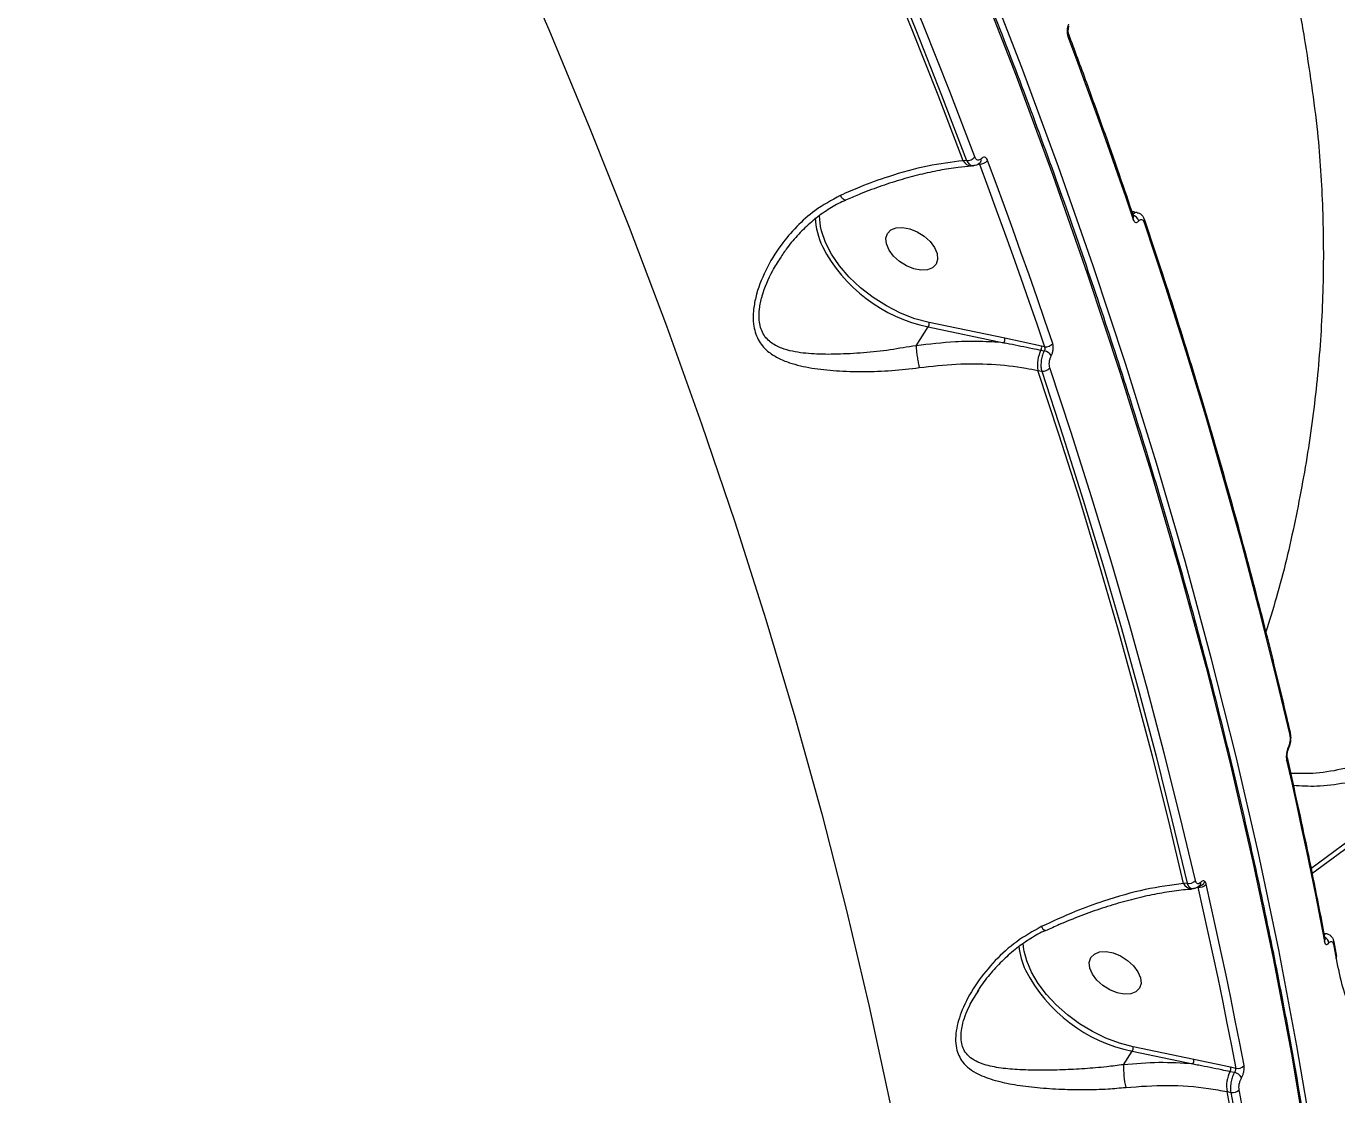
# Model space of a CAD drawing. Header units: millimetres. Extents: x -6028 to 5958, y -6064 to 4137.
# Drawn here: x 2154.4 to 2359.5, y -1278.5 to -1111.3 of the extents above; entities that cross this region are included whole.
import ezdxf

# ---------------------------------------------------------------- set-up
doc = ezdxf.new("R2010")
doc.units = ezdxf.units.MM
for name, color, linetype in [('DIKOM_ОБЪЕКТ', 7, 'Continuous'), ('DIKOM_РАЗМЕР_ЗОНА', 7, 'Continuous'), ('DIKOM_РАЗМЕР_ОБЪЕКТА', 7, 'Continuous')]:
    doc.layers.add(name, color=color, linetype=linetype)
doc.styles.add('style1', font='arial.ttf', dxfattribs={"width": 0.8})
doc.dimstyles.new('1-50', dxfattribs={"dimtxt": 300, "dimasz": 200, "dimexe": 100, "dimexo": 0, "dimgap": 100, "dimtad": 1, "dimtxsty": 'style1', "dimcen": 200, "dimclrd": 7, "dimclre": 7, "dimclrt": 7, "dimadec": 1, "dimazin": 2, "dimtfac": 1, "dimtmove": 0, "dimatfit": 2, "dimfxl": 0, "dimlwd": 25, "dimlwe": 18, "dimarcsym": 0})

# ---------------------------------------------------------------- blocks, each defined once
blk = doc.blocks.new('*D9')
at = {"layer": 'Defpoints', "color": 0, "transparency": 16777216}
for p in [(-6027.56, 1459.58), (4556.58, 1382.7), (4556.58, -5964.37)]:
    blk.add_point(p, dxfattribs=at)
at = {"layer": 'DIKOM_РАЗМЕР_ЗОНА', "color": 7, "lineweight": 18, "transparency": 16777216}
for p, q in [((-6027.56, 1459.58), (-6027.56, -6064.37)), ((4556.58, 1382.7), (4556.58, -6064.37))]:
    blk.add_line(p, q, dxfattribs=at)
at = {"layer": 'DIKOM_РАЗМЕР_ЗОНА', "color": 7, "lineweight": 25, "transparency": 16777216}
blk.add_line((-5827.56, -5964.37), (4356.58, -5964.37), dxfattribs=at)
at = {"layer": 'DIKOM_РАЗМЕР_ЗОНА', "color": 7, "transparency": 16777216}
for points in [[(-5827.56, -5931.03), (-5827.56, -5997.7), (-6027.56, -5964.37)], [(4356.58, -5931.03), (4356.58, -5997.7), (4556.58, -5964.37)]]:
    blk.add_solid(points, dxfattribs=at)
at = {"layer": 'DIKOM_РАЗМЕР_ЗОНА', "color": 7, "transparency": 16777216, "insert": (157.08, -5711.2), "char_height": 300, "attachment_point": 5, "style": 'style1'}
blk.add_mtext('10600', dxfattribs=at)
blk = doc.blocks.new('*D10')
at = {"layer": 'Defpoints', "color": 0, "transparency": 16777216}
for p in [(1555.59, 4137.49), (5858.35, 4137.49), (1555.59, -4898.38)]:
    blk.add_point(p, dxfattribs=at)
at = {"layer": 'DIKOM_РАЗМЕР_ЗОНА', "color": 7, "lineweight": 18, "transparency": 16777216}
for p, q in [((1555.59, 4137.49), (5958.35, 4137.49)), ((1555.59, -4898.38), (5958.35, -4898.38))]:
    blk.add_line(p, q, dxfattribs=at)
at = {"layer": 'DIKOM_РАЗМЕР_ЗОНА', "color": 7, "lineweight": 25, "transparency": 16777216}
blk.add_line((5858.35, -4698.38), (5858.35, 3937.49), dxfattribs=at)
at = {"layer": 'DIKOM_РАЗМЕР_ЗОНА', "color": 7, "transparency": 16777216}
for points in [[(5825.01, 3937.49), (5891.68, 3937.49), (5858.35, 4137.49)], [(5825.01, -4698.38), (5891.68, -4698.38), (5858.35, -4898.38)]]:
    blk.add_solid(points, dxfattribs=at)
at = {"layer": 'DIKOM_РАЗМЕР_ЗОНА', "color": 7, "transparency": 16777216, "insert": (5605.17, 52.12), "char_height": 300, "attachment_point": 5, "rotation": 90, "style": 'style1'}
blk.add_mtext('9050', dxfattribs=at)
blk = doc.blocks.new('*D11')
at = {"layer": 'Defpoints', "color": 0, "transparency": 16777216}
for p in [(259.43, 2965.58), (1920.55, -3002.33), (4022.59, -3002.33)]:
    blk.add_point(p, dxfattribs=at)
at = {"layer": 'DIKOM_РАЗМЕР_ОБЪЕКТА', "color": 7, "lineweight": 18, "transparency": 16777216}
for p, q in [((259.43, 2965.58), (4122.59, 2965.58)), ((1920.55, -3002.33), (4122.59, -3002.33))]:
    blk.add_line(p, q, dxfattribs=at)
at = {"layer": 'DIKOM_РАЗМЕР_ОБЪЕКТА', "color": 7, "lineweight": 25, "transparency": 16777216}
blk.add_line((4022.59, 2765.58), (4022.59, -2802.33), dxfattribs=at)
at = {"layer": 'DIKOM_РАЗМЕР_ОБЪЕКТА', "color": 7, "transparency": 16777216}
for points in [[(3989.25, 2765.58), (4055.92, 2765.58), (4022.59, 2965.58)], [(3989.25, -2802.33), (4055.92, -2802.33), (4022.59, -3002.33)]]:
    blk.add_solid(points, dxfattribs=at)
at = {"layer": 'DIKOM_РАЗМЕР_ОБЪЕКТА', "color": 7, "transparency": 16777216, "insert": (3769.41, -24.42), "char_height": 300, "attachment_point": 5, "rotation": 90, "style": 'style1'}
blk.add_mtext('6000', dxfattribs=at)
blk = doc.blocks.new('*D12')
at = {"layer": 'Defpoints', "color": 0, "transparency": 16777216}
for p in [(3056.58, 1987.9), (-4027.97, 676.5), (3056.58, -3714.77)]:
    blk.add_point(p, dxfattribs=at)
at = {"layer": 'DIKOM_РАЗМЕР_ОБЪЕКТА', "color": 7, "lineweight": 18, "transparency": 16777216}
for p, q in [((3056.58, 1987.9), (3056.58, -3814.77)), ((-4027.97, 676.5), (-4027.97, -3814.77))]:
    blk.add_line(p, q, dxfattribs=at)
at = {"layer": 'DIKOM_РАЗМЕР_ОБЪЕКТА', "color": 7, "lineweight": 25, "transparency": 16777216}
blk.add_line((-3827.97, -3714.77), (2856.58, -3714.77), dxfattribs=at)
at = {"layer": 'DIKOM_РАЗМЕР_ОБЪЕКТА', "color": 7, "transparency": 16777216}
for points in [[(-3827.97, -3681.44), (-3827.97, -3748.11), (-4027.97, -3714.77)], [(2856.58, -3681.44), (2856.58, -3748.11), (3056.58, -3714.77)]]:
    blk.add_solid(points, dxfattribs=at)
at = {"layer": 'DIKOM_РАЗМЕР_ОБЪЕКТА', "color": 7, "transparency": 16777216, "insert": (20, -3461.6), "char_height": 300, "attachment_point": 5, "style": 'style1'}
blk.add_mtext('7100', dxfattribs=at)

msp = doc.modelspace()

# ---------------------------------------------------------------- linework, layer by layer
at = {"layer": 'DIKOM_ОБЪЕКТ', "color": 7, "linetype": 'Continuous', "lineweight": 15}
for p, q in [((2301.563, -1132.324), (2301.036, -1132.364)), ((2302.661, -1133.163), (2302.307, -1133.189)), ((2303.452, -1132.893), (2303.559, -1132.885)), ((2327.371, -1140.256), (2327.759, -1140.33)), ((2327.729, -1140.375), (2328.255, -1140.485)), ((2327.729, -1140.375), (2327.752, -1140.381)), ((2293.655, -1161.316), (2295.561, -1158.377)), ((2295.561, -1158.377), (2307.382, -1160.834)), ((2307.511, -1160.139), (2295.69, -1157.683)), ((2313.286, -1161.368), (2307.511, -1160.139)), ((2313.191, -1162.002), (2313.713, -1162.11)), ((2313.737, -1161.462), (2313.286, -1161.368)), ((2312.721, -1165.171), (2313.306, -1165.293)), ((2391.502, -1216.428), (2355.42, -1243.131)), ((2355.577, -1243.887), (2391.886, -1217.016)), ((2336.044, -1245.395), (2335.498, -1245.436)), ((2337.019, -1246.242), (2336.77, -1246.261)), ((2357.306, -1253.183), (2357.945, -1253.316)), ((2359.013, -1254.568), (2359.435, -1256.849)), ((2303.285, -1262.426), (2303.525, -1262.025)), ((2337.1, -1272.95), (2327.594, -1270.974)), ((2326.1, -1273.772), (2327.465, -1271.669)), ((2327.465, -1271.669), (2336.971, -1273.644)), ((2342.862, -1274.176), (2337.1, -1272.95)), ((2342.768, -1274.81), (2343.456, -1274.953)), ((2343.65, -1274.339), (2342.862, -1274.176)), ((2342.297, -1277.979), (2342.881, -1278.1))]:
    msp.add_line(p, q, dxfattribs=at)
at = {"layer": 'DIKOM_ОБЪЕКТ', "color": 7, "linetype": 'Continuous', "lineweight": 15, "flags": 128}
for points in [[(2302.835, -1131.781), (2298.917, -1121.557), (2294.864, -1111.32), (2290.677, -1101.069), (2286.356, -1090.807), (2281.901, -1080.535), (2277.314, -1070.255), (2272.594, -1059.967), (2267.742, -1049.673)], [(2301.036, -1132.364), (2297.115, -1122.129), (2293.059, -1111.879), (2288.867, -1101.616), (2284.541, -1091.343), (2280.081, -1081.059), (2275.487, -1070.766), (2270.761, -1060.466), (2265.902, -1050.16)], [(2266.499, -1050.285), (2271.347, -1060.57), (2276.063, -1070.849), (2280.646, -1081.121), (2285.097, -1091.384), (2289.415, -1101.637), (2293.599, -1111.88), (2297.648, -1122.109), (2301.563, -1132.324)], [(2229.402, -1096.367), (2236.175, -1111.859), (2242.634, -1127.327), (2248.777, -1142.767), (2254.602, -1158.174), (2260.107, -1173.543), (2265.29, -1188.868), (2270.149, -1204.145), (2274.684, -1219.37), (2278.892, -1234.536), (2282.773, -1249.64), (2286.324, -1264.677), (2289.546, -1279.641), (2292.436, -1294.529)], [(2359.827, -1315.34), (2357.958, -1300.584), (2355.761, -1285.738), (2353.236, -1270.807), (2350.385, -1255.794), (2347.207, -1240.704), (2343.704, -1225.542), (2339.877, -1210.313), (2335.728, -1195.021), (2331.256, -1179.67), (2326.465, -1164.266), (2321.354, -1148.813), (2315.927, -1133.315), (2310.183, -1117.778), (2304.126, -1102.206)], [(2303.259, -1103.543), (2309.316, -1119.115), (2315.059, -1134.652), (2320.487, -1150.15), (2325.597, -1165.603), (2330.389, -1181.007), (2334.86, -1196.358), (2339.009, -1211.65), (2342.836, -1226.88), (2346.339, -1242.041), (2349.517, -1257.131), (2352.369, -1272.144), (2354.893, -1287.076), (2357.091, -1301.922), (2358.959, -1316.677)], [(2317.416, -1112.948), (2318.748, -1116.53), (2320.063, -1120.11), (2321.362, -1123.689), (2322.644, -1127.265), (2323.909, -1130.839), (2325.157, -1134.411), (2326.389, -1137.981), (2327.603, -1141.548)], [(2303.559, -1132.885), (2304.89, -1136.464), (2306.204, -1140.042), (2307.501, -1143.617), (2308.782, -1147.191), (2310.046, -1150.762), (2311.293, -1154.331), (2312.524, -1157.897), (2313.737, -1161.462)], [(2315.021, -1160.94), (2313.807, -1157.373), (2312.575, -1153.803), (2311.327, -1150.231), (2310.062, -1146.657), (2308.78, -1143.081), (2307.481, -1139.503), (2306.166, -1135.922), (2304.834, -1132.34)], [(2278.711, -1142.652), (2278.573, -1141.553), (2278.557, -1140.96)], [(2327.424, -1140.408), (2327.576, -1140.369), (2327.729, -1140.375)], [(2295.69, -1157.683), (2293.462, -1157.077), (2291.223, -1156.207), (2289.026, -1155.094), (2286.924, -1153.766), (2284.969, -1152.253), (2283.207, -1150.593), (2281.681, -1148.825), (2280.428, -1146.993), (2279.479, -1145.14), (2278.855, -1143.312), (2278.711, -1142.652)], [(2291.552, -1142.81), (2292.68, -1143.025), (2293.832, -1143.494), (2294.915, -1144.177), (2295.841, -1145.021), (2296.535, -1145.956), (2296.941, -1146.907), (2297.027, -1147.796), (2296.784, -1148.552), (2296.234, -1149.114), (2295.419, -1149.435), (2294.407, -1149.49), (2293.28, -1149.275), (2292.128, -1148.807), (2291.045, -1148.123), (2290.119, -1147.279), (2289.425, -1146.344), (2289.018, -1145.394), (2288.933, -1144.504), (2289.175, -1143.748), (2289.726, -1143.187), (2290.54, -1142.865), (2291.552, -1142.81)], [(2329.339, -1142.041), (2332.664, -1152.144), (2335.852, -1162.226), (2338.903, -1172.286), (2341.817, -1182.323), (2344.594, -1192.335), (2347.233, -1202.321), (2349.734, -1212.279), (2352.096, -1222.21)], [(2335.498, -1245.436), (2333.136, -1235.494), (2330.633, -1225.524), (2327.993, -1215.526), (2325.214, -1205.502), (2322.296, -1195.453), (2319.242, -1185.381), (2316.05, -1175.286), (2312.721, -1165.171)], [(2313.306, -1165.293), (2316.628, -1175.387), (2319.813, -1185.461), (2322.862, -1195.513), (2325.774, -1205.541), (2328.549, -1215.545), (2331.185, -1225.522), (2333.684, -1235.473), (2336.044, -1245.395)], [(2337.345, -1244.945), (2334.983, -1235.015), (2332.482, -1225.056), (2329.843, -1215.071), (2327.066, -1205.059), (2324.152, -1195.022), (2321.101, -1184.962), (2317.912, -1174.88), (2314.588, -1164.777)], [(2351.609, -1226.136), (2352.413, -1229.698), (2353.2, -1233.256), (2353.968, -1236.81), (2354.719, -1240.36), (2355.451, -1243.906), (2356.166, -1247.448), (2356.862, -1250.985), (2357.54, -1254.519)], [(2336.77, -1246.261), (2336.756, -1246.262), (2336.721, -1246.264)], [(2337.723, -1245.98), (2338.527, -1249.539), (2339.313, -1253.094), (2340.081, -1256.645), (2340.83, -1260.193), (2341.562, -1263.736), (2342.276, -1267.274), (2342.972, -1270.809), (2343.65, -1274.339)], [(2344.958, -1273.911), (2344.28, -1270.378), (2343.584, -1266.84), (2342.869, -1263.299), (2342.137, -1259.753), (2341.386, -1256.203), (2340.618, -1252.648), (2339.831, -1249.09), (2339.027, -1245.528)], [(2310.542, -1256.002), (2310.509, -1255.823), (2310.386, -1254.778)], [(2327.594, -1270.974), (2325.476, -1270.414), (2323.343, -1269.614), (2321.243, -1268.59), (2319.22, -1267.366), (2317.319, -1265.969), (2315.581, -1264.428), (2314.045, -1262.778), (2312.744, -1261.054), (2311.707, -1259.294), (2310.957, -1257.538), (2310.542, -1256.002)], [(2323.368, -1256.083), (2324.496, -1256.298), (2325.648, -1256.767), (2326.731, -1257.45), (2327.657, -1258.294), (2328.351, -1259.229), (2328.758, -1260.18), (2328.843, -1261.069), (2328.601, -1261.825), (2328.05, -1262.387), (2327.236, -1262.708), (2326.224, -1262.763), (2325.096, -1262.548), (2323.944, -1262.08), (2322.861, -1261.396), (2321.935, -1260.552), (2321.241, -1259.617), (2320.834, -1258.667), (2320.749, -1257.777), (2320.991, -1257.021), (2321.542, -1256.46), (2322.356, -1256.138), (2323.368, -1256.083)], [(2358.939, -1254.942), (2358.992, -1255.227), (2359.045, -1255.512), (2359.098, -1255.797), (2359.151, -1256.082), (2359.203, -1256.367), (2359.256, -1256.652), (2359.308, -1256.937), (2359.361, -1257.222)], [(2342.71, -1280.207), (2342.658, -1279.929), (2342.607, -1279.65), (2342.556, -1279.372), (2342.504, -1279.093), (2342.453, -1278.815), (2342.401, -1278.536), (2342.349, -1278.258), (2342.297, -1277.979)], [(2342.881, -1278.1), (2342.935, -1278.385), (2342.988, -1278.67), (2343.04, -1278.955), (2343.093, -1279.24), (2343.146, -1279.524), (2343.198, -1279.809), (2343.251, -1280.094), (2343.303, -1280.378)], [(2344.609, -1279.958), (2344.557, -1279.673), (2344.505, -1279.388), (2344.452, -1279.103), (2344.399, -1278.818), (2344.347, -1278.533), (2344.294, -1278.248), (2344.241, -1277.963), (2344.188, -1277.678)]]:
    msp.add_lwpolyline(points, dxfattribs=at)
at = {"layer": 'DIKOM_ОБЪЕКТ', "color": 7, "linetype": 'Continuous', "lineweight": 15}
for centre, radius, start, end in [((2317.02, -1112.67), 0.483, 324.98702, 18.10221), ((2302.37, -1131.707), 1.487, 206.22902, 266.44359), ((2301.694, -1130.871), 1.459, 264.82233, 321.41621), ((2303.694, -1131.437), 1.455, 264.66657, 321.62043), ((2303.259, -1132.237), 0.604, 320.42104, 17.01696), ((2289.176, -1140.902), 11.294, 182.13937, 205.55612), ((2327.238, -1142.128), 1.28, 15.0968, 78.60529), ((2327.198, -1141.269), 0.492, 325.46263, 16.66296), ((2328.931, -1141.766), 0.492, 325.96283, 16.17603), ((2300.584, -1134.573), 24.329, 207.41253, 258.08539), ((2294.706, -1157.859), 1, 328.79903, 10.15004), ((2306.526, -1160.315), 1, 328.79903, 10.15004), ((2317.705, -1164.292), 5.062, 153.1002, 190.00522), ((2312.289, -1161.544), 1.012, 333.07747, 10.00086), ((2313.343, -1163.824), 1.754, 33.39731, 77.83314), ((2313.913, -1160.054), 1.419, 262.88238, 321.33508), ((2313.484, -1163.885), 1.419, 262.77966, 321.05667), ((2351.649, -1221.926), 0.529, 327.64911, 11.51634), ((2351.49, -1225.319), 0.167, 293.85453, 352.80328), ((2351.18, -1225.852), 0.514, 326.47161, 12.67692), ((2351.562, -1224.306), 0.322, 337.96038, 24.48546), ((2336.838, -1244.774), 1.494, 206.30087, 265.49221), ((2336.323, -1244.094), 1.33, 257.9146, 320.22222), ((2338.004, -1244.684), 1.326, 257.75598, 320.46326), ((2337.789, -1244.734), 1.095, 269.62733, 340.23179), ((2337.62, -1245.322), 0.574, 319.74442, 8.56393), ((2314.328, -1251.687), 1.194, 204.12925, 248.51837), ((2357.086, -1254.229), 0.539, 327.50865, 9.57993), ((2357.069, -1254.905), 1.186, 8.45128, 65.64422), ((2358.482, -1254.656), 0.538, 327.96056, 8.79939), ((2321.279, -1254.067), 11.598, 185.71806, 205.19549), ((2358.905, -1256.937), 0.538, 327.96174, 9.37106), ((2332.392, -1247.862), 24.312, 207.27976, 258.30698), ((2326.609, -1271.15), 1, 328.7999, 10.14916), ((2336.114, -1273.126), 1.001, 328.83475, 10.1462), ((2340.191, -1274.167), 14.096, 178.39397, 192.93468), ((2347.279, -1277.099), 5.058, 153.08789, 190.01752), ((2341.865, -1274.352), 1.012, 333.10579, 10.00838), ((2343.089, -1276.605), 1.692, 28.58097, 77.48099), ((2343.962, -1273.081), 1.296, 256.04557, 320.19764), ((2343.196, -1276.843), 1.296, 255.96139, 319.90498)]:
    msp.add_arc(centre, radius, start, end, dxfattribs=at)
for points, knots in [([(2209.532, -747.3), (2212.69, -752.429), (2219.069, -762.788), (2228.334, -778.492), (2237.41, -794.379), (2246.207, -810.352), (2254.725, -826.401), (2262.96, -842.523), (2270.906, -858.711), (2278.56, -874.959), (2285.916, -891.262), (2292.971, -907.613), (2299.721, -924.005), (2306.163, -940.432), (2312.292, -956.887), (2318.106, -973.362), (2323.601, -989.852), (2328.777, -1006.349), (2333.629, -1022.847), (2338.157, -1039.337), (2342.358, -1055.815), (2346.235, -1072.273), (2349.772, -1088.705), (2352.475, -1102.323), (2353.908, -1110.471), (2354.377, -1113.14)], [0, 0, 0, 0, 0.0442521, 0.0893826, 0.1345111, 0.1796296, 0.2247296, 0.2698031, 0.31484, 0.3598303, 0.4047643, 0.4496311, 0.4944196, 0.5391195, 0.5837188, 0.6282073, 0.6725737, 0.7168083, 0.7609005, 0.8048407, 0.8486207, 0.8922319, 0.9356674, 0.9789204, 1, 1, 1, 1]), ([(2154.483, -837.61), (2156.297, -840.123), (2161.557, -847.412), (2170.087, -859.508), (2179.993, -873.907), (2189.659, -888.34), (2199.087, -902.804), (2208.272, -917.294), (2217.214, -931.807), (2225.909, -946.338), (2234.354, -960.885), (2242.549, -975.443), (2250.491, -990.009), (2258.177, -1004.578), (2265.606, -1019.147), (2272.776, -1033.712), (2279.684, -1048.27), (2286.33, -1062.816), (2292.711, -1077.346), (2298.825, -1091.858), (2304.672, -1106.347), (2310.249, -1120.809), (2315.555, -1135.24), (2320.589, -1149.638), (2325.349, -1163.997), (2329.834, -1178.315), (2334.043, -1192.587), (2337.974, -1206.81), (2341.628, -1220.98), (2345.002, -1235.094), (2348.096, -1249.147), (2350.909, -1263.136), (2353.442, -1277.058), (2355.687, -1290.907), (2357.568, -1303.993), (2358.588, -1312.429), (2359.056, -1316.302)], [0, 0, 0, 0, 0.0157704, 0.0457322, 0.0756945, 0.1056571, 0.1356196, 0.1655822, 0.1955448, 0.2255074, 0.2554701, 0.2854329, 0.3153958, 0.3453588, 0.3753219, 0.4052849, 0.4352478, 0.4652109, 0.4951742, 0.5251371, 0.5551001, 0.5850632, 0.6150262, 0.6449891, 0.6749519, 0.7049144, 0.734877, 0.7648392, 0.7948013, 0.8247633, 0.8547248, 0.8846861, 0.9146471, 0.9446077, 0.9745678, 1, 1, 1, 1]), ([(2317.503, -1110.996), (2317.496, -1111.012), (2317.432, -1111.16), (2317.332, -1111.489), (2317.271, -1112.005), (2317.292, -1112.526), (2317.375, -1112.807), (2317.416, -1112.948)], [0, 0, 0, 0, 0.0278622, 0.2650137, 0.5076902, 0.7539792, 1, 1, 1, 1]), ([(2317.542, -1111.332), (2317.524, -1111.379), (2317.486, -1111.472), (2317.436, -1111.684), (2317.407, -1111.935), (2317.411, -1112.196), (2317.44, -1112.394), (2317.471, -1112.501), (2317.48, -1112.521), (2317.48, -1112.521)], [0, 0, 0, 0, 0.1480018, 0.297712, 0.4788275, 0.6718878, 0.8453898, 0.9945052, 1, 1, 1, 1]), ([(2317.48, -1112.522), (2318.42, -1115.054), (2321.146, -1122.399), (2324.536, -1131.935), (2326.919, -1138.928), (2327.669, -1141.128)], [0, 0, 0, 0, 0.2651049, 0.7687465, 1, 1, 1, 1]), ([(2354.377, -1113.141), (2355.147, -1118.059), (2356.54, -1126.953), (2357.353, -1139.958), (2357.427, -1152.087), (2356.722, -1164.281), (2355.276, -1176.496), (2353.033, -1188.669), (2350.738, -1198.536), (2348.918, -1204.315), (2348.362, -1206.083)], [0, 0, 0, 0, 0.1606257, 0.2904692, 0.4203121, 0.551191, 0.682071, 0.8123397, 0.942609, 1, 1, 1, 1]), ([(2301.036, -1132.364), (2299.195, -1132.597), (2295.461, -1133.068), (2289.944, -1134.601), (2285.342, -1136.254), (2282.826, -1137.358), (2281.8, -1137.808)], [0, 0, 0, 0, 0.3072579, 0.6233172, 0.8463531, 1, 1, 1, 1]), ([(2302.279, -1133.236), (2301.607, -1133.291), (2300.009, -1133.421), (2297.319, -1133.859), (2294.262, -1134.514), (2291.106, -1135.372), (2287.891, -1136.427), (2285.049, -1137.488), (2283.289, -1138.267), (2282.612, -1138.567)], [0, 0, 0, 0, 0.1136134, 0.2702675, 0.4278843, 0.5860102, 0.7440832, 0.9016479, 1, 1, 1, 1]), ([(2301.563, -1132.324), (2301.586, -1132.371), (2301.709, -1132.622), (2301.994, -1132.965), (2302.365, -1133.186), (2302.594, -1133.142), (2302.665, -1133.128)], [0, 0, 0, 0, 0.0860891, 0.4627306, 0.8332441, 1, 1, 1, 1]), ([(2303.717, -1132.615), (2303.691, -1132.647), (2303.525, -1132.849), (2303.173, -1133.079), (2302.81, -1133.122), (2302.667, -1133.139)], [0, 0, 0, 0, 0.1000506, 0.6450066, 1, 1, 1, 1]), ([(2303.837, -1132.06), (2303.75, -1132.135), (2303.576, -1132.285), (2303.301, -1132.309), (2303.054, -1132.175), (2302.906, -1131.961), (2302.846, -1131.809), (2302.835, -1131.781)], [0, 0, 0, 0, 0.2340762, 0.4679509, 0.7039622, 0.9448465, 1, 1, 1, 1]), ([(2303.549, -1132.766), (2303.555, -1132.793), (2303.562, -1132.827), (2303.559, -1132.875), (2303.559, -1132.885)], [0, 0, 0, 0, 0.79414, 1, 1, 1, 1]), ([(2303.721, -1132.625), (2303.723, -1132.623), (2303.725, -1132.621), (2303.723, -1132.624), (2303.722, -1132.625)], [0, 0, 0, 0, 0.67014, 1, 1, 1, 1]), ([(2304.834, -1132.34), (2304.823, -1132.311), (2304.763, -1132.16), (2304.616, -1131.946), (2304.37, -1131.812), (2304.097, -1131.835), (2303.923, -1131.985), (2303.837, -1132.06)], [0, 0, 0, 0, 0.055766, 0.2968121, 0.5326346, 0.766263, 1, 1, 1, 1]), ([(2281.8, -1137.808), (2280.438, -1138.545), (2277.958, -1139.886), (2274.924, -1142.631), (2272.282, -1145.742), (2270.002, -1149.467), (2268.647, -1153.03), (2268.152, -1155.885), (2268.153, -1158.184), (2268.826, -1160.434), (2270.254, -1162.13), (2271.985, -1163.247), (2274.253, -1164.167), (2277.282, -1164.862), (2281.175, -1165.271), (2285.387, -1165.396), (2289.781, -1165.257), (2292.711, -1164.91), (2294.138, -1164.741)], [0, 0, 0, 0, 0.0785498, 0.1430591, 0.2076035, 0.2872156, 0.3665505, 0.405753, 0.4448527, 0.4974442, 0.5496926, 0.5922715, 0.6349393, 0.7072967, 0.7797308, 0.8544842, 0.929141, 1, 1, 1, 1]), ([(2282.589, -1138.514), (2282.57, -1138.53), (2282.501, -1138.587), (2282.268, -1138.415), (2282.022, -1138.129), (2281.86, -1137.899), (2281.82, -1137.839), (2281.8, -1137.808)], [0, 0, 0, 0, 0.140862, 0.5115776, 0.8823199, 0.9376392, 1, 1, 1, 1]), ([(2282.621, -1138.579), (2282.245, -1138.74), (2281.099, -1139.232), (2279.299, -1140.363), (2277.211, -1141.949), (2275.252, -1143.842), (2273.615, -1145.736), (2272.757, -1147.056), (2272.408, -1147.593)], [0, 0, 0, 0, 0.0882099, 0.2690649, 0.4587474, 0.6563659, 0.8602359, 1, 1, 1, 1]), ([(2328.26, -1140.486), (2328.26, -1140.486), (2328.151, -1140.42), (2327.869, -1140.505), (2327.617, -1140.751), (2327.491, -1140.874)], [0, 0, 0, 0, 0.0003206, 0.5001046, 1, 1, 1, 1]), ([(2327.603, -1141.548), (2327.611, -1141.57), (2327.661, -1141.712), (2327.786, -1141.922), (2328.003, -1142.055), (2328.245, -1142.027), (2328.397, -1141.873), (2328.474, -1141.795)], [0, 0, 0, 0, 0.0426329, 0.2824598, 0.5216308, 0.760738, 1, 1, 1, 1]), ([(2327.669, -1141.123), (2327.672, -1141.134), (2327.682, -1141.165), (2327.681, -1141.161), (2327.68, -1141.158)], [0, 0, 0, 0, 0.3574037, 1, 1, 1, 1]), ([(2328.261, -1140.509), (2328.313, -1140.513), (2328.535, -1140.533), (2328.87, -1140.767), (2329.21, -1141.14), (2329.333, -1141.464), (2329.396, -1141.63)], [0, 0, 0, 0, 0.09103827, 0.38685823, 0.68594699, 1, 1, 1, 1]), ([(2328.474, -1141.795), (2328.55, -1141.718), (2328.702, -1141.563), (2328.943, -1141.535), (2329.157, -1141.667), (2329.282, -1141.877), (2329.332, -1142.02), (2329.339, -1142.041)], [0, 0, 0, 0, 0.2394023, 0.4786622, 0.7178697, 0.9577218, 1, 1, 1, 1]), ([(2329.403, -1141.626), (2330.241, -1144.146), (2332.671, -1151.451), (2336.483, -1163.513), (2340.747, -1177.792), (2344.731, -1192.023), (2348.371, -1205.952), (2350.787, -1215.873), (2351.994, -1221.071), (2352.168, -1221.821)], [0, 0, 0, 0, 0.0934422, 0.2709574, 0.4484743, 0.6259892, 0.8035038, 0.9716723, 1, 1, 1, 1]), ([(2293.653, -1161.321), (2293.653, -1161.321), (2292.291, -1161.485), (2289.524, -1162.052), (2285.349, -1162.439), (2281.362, -1162.68), (2277.64, -1162.651), (2274.76, -1162.343), (2272.58, -1161.745), (2270.95, -1160.937), (2269.602, -1159.552), (2269.029, -1157.569), (2269.103, -1155.518), (2269.38, -1154.222), (2269.958, -1152.203), (2270.782, -1150.098), (2272.032, -1148.26), (2272.464, -1147.626)], [0, 0, 0, 0, 0.0000454, 0.0967764, 0.1980336, 0.302173, 0.3993115, 0.4985812, 0.5536269, 0.6098835, 0.675418, 0.7404801, 0.7880581, 0.8377703, 0.8403127, 0.9448783, 1, 1, 1, 1]), ([(2293.655, -1161.316), (2293.654, -1161.317), (2293.653, -1161.319), (2293.653, -1161.32), (2293.653, -1161.321)], [0, 0, 0, 0, 0.6975435, 1, 1, 1, 1]), ([(2293.653, -1161.321), (2293.666, -1161.531), (2293.692, -1161.952), (2293.787, -1162.77), (2293.913, -1163.613), (2294.029, -1164.239), (2294.104, -1164.592), (2294.13, -1164.706), (2294.138, -1164.741)], [0, 0, 0, 0, 0.2204736, 0.4409522, 0.6614441, 0.8819529, 0.963537, 1, 1, 1, 1]), ([(2307.382, -1160.834), (2306.143, -1160.754), (2303.654, -1160.595), (2299.066, -1160.662), (2295.711, -1161.068), (2293.655, -1161.316)], [0, 0, 0, 0, 0.2774643, 0.5573044, 1, 1, 1, 1]), ([(2307.382, -1160.834), (2307.68, -1160.89), (2309.171, -1161.172), (2311.112, -1161.571), (2312.742, -1161.909), (2313.191, -1162.002)], [0, 0, 0, 0, 0.1533146, 0.7666011, 1, 1, 1, 1]), ([(2313.713, -1162.11), (2313.694, -1162.146), (2313.563, -1162.4), (2313.356, -1162.953), (2313.192, -1163.788), (2313.16, -1164.621), (2313.257, -1165.069), (2313.306, -1165.293)], [0, 0, 0, 0, 0.0387807, 0.2783756, 0.5186201, 0.7594645, 1, 1, 1, 1]), ([(2313.737, -1161.462), (2313.757, -1161.508), (2313.795, -1161.601), (2313.81, -1161.772), (2313.788, -1161.942), (2313.746, -1162.053), (2313.717, -1162.103), (2313.713, -1162.11)], [0, 0, 0, 0, 0.2441414, 0.4859203, 0.7245686, 0.9617621, 1, 1, 1, 1]), ([(2314.807, -1162.859), (2314.818, -1162.838), (2314.899, -1162.685), (2315.023, -1162.353), (2315.116, -1161.85), (2315.124, -1161.347), (2315.055, -1161.076), (2315.021, -1160.94)], [0, 0, 0, 0, 0.0385475, 0.2780831, 0.5183923, 0.7592878, 1, 1, 1, 1]), ([(2294.138, -1164.741), (2296.078, -1164.513), (2299.887, -1164.066), (2305.507, -1164.133), (2309.748, -1164.582), (2312.096, -1165.047), (2312.721, -1165.171)], [0, 0, 0, 0, 0.302891, 0.5944667, 0.8920279, 1, 1, 1, 1]), ([(2314.588, -1164.777), (2314.554, -1164.642), (2314.486, -1164.371), (2314.496, -1163.868), (2314.59, -1163.365), (2314.715, -1163.033), (2314.796, -1162.88), (2314.807, -1162.859)], [0, 0, 0, 0, 0.2406967, 0.4814674, 0.7216273, 0.9611804, 1, 1, 1, 1]), ([(2395.111, -1209.83), (2393.498, -1211.013), (2390.193, -1213.438), (2385.18, -1216.692), (2380.073, -1219.688), (2374.97, -1222.326), (2370.014, -1224.519), (2365.254, -1226.26), (2360.678, -1227.512), (2356.184, -1228.316), (2353.395, -1228.237), (2352.002, -1228.197)], [0, 0, 0, 0, 0.1079573, 0.221264, 0.3345708, 0.4497833, 0.5649857, 0.6720696, 0.7791295, 0.8896211, 1, 1, 1, 1]), ([(2352.647, -1230.063), (2353.862, -1230.138), (2356.449, -1230.297), (2360.801, -1229.725), (2365.52, -1228.666), (2370.481, -1227.083), (2375.58, -1225.063), (2380.823, -1222.597), (2386.139, -1219.758), (2389.714, -1217.538), (2391.502, -1216.428)], [0, 0, 0, 0, 0.1069972, 0.2279239, 0.3533511, 0.4788095, 0.6079248, 0.7370534, 0.8685273, 1, 1, 1, 1]), ([(2352.161, -1221.825), (2352.172, -1221.866), (2352.256, -1222.158), (2352.265, -1222.782), (2352.157, -1223.675), (2351.952, -1224.182), (2351.854, -1224.423)], [0, 0, 0, 0, 0.0534709, 0.3838907, 0.7063604, 1, 1, 1, 1]), ([(2352.096, -1222.21), (2352.12, -1222.355), (2352.168, -1222.647), (2352.136, -1223.187), (2352.035, -1223.728), (2351.914, -1224.026), (2351.855, -1224.173)], [0, 0, 0, 0, 0.256623, 0.5136309, 0.761229, 1, 1, 1, 1]), ([(2351.557, -1225.472), (2351.556, -1225.542), (2351.55, -1225.787), (2351.584, -1225.991), (2351.609, -1226.136)], [0, 0, 0, 0, 0.2878229, 1, 1, 1, 1]), ([(2351.855, -1224.173), (2351.799, -1224.309), (2351.688, -1224.583), (2351.588, -1225.048), (2351.567, -1225.338), (2351.557, -1225.472)], [0, 0, 0, 0, 0.3509509, 0.7014066, 1, 1, 1, 1]), ([(2351.66, -1225.337), (2351.657, -1225.399), (2351.651, -1225.545), (2351.669, -1225.683), (2351.68, -1225.728), (2351.683, -1225.739)], [0, 0, 0, 0, 0.3541358, 0.8365306, 1, 1, 1, 1]), ([(2351.858, -1224.437), (2351.845, -1224.465), (2351.809, -1224.54), (2351.745, -1224.737), (2351.686, -1225.002), (2351.658, -1225.22), (2351.657, -1225.325), (2351.657, -1225.34)], [0, 0, 0, 0, 0.1355741, 0.3643322, 0.641023, 0.9477437, 1, 1, 1, 1]), ([(2351.683, -1225.744), (2352.239, -1228.213), (2353.85, -1235.37), (2355.825, -1244.836), (2357.169, -1251.814), (2357.617, -1254.14)], [0, 0, 0, 0, 0.2597922, 0.7532936, 1, 1, 1, 1]), ([(2335.498, -1245.436), (2333.53, -1245.697), (2329.539, -1246.226), (2323.74, -1247.869), (2318.26, -1249.85), (2315.002, -1251.359), (2313.239, -1252.175)], [0, 0, 0, 0, 0.28486217, 0.57774824, 0.77156723, 1, 1, 1, 1]), ([(2336.722, -1246.34), (2336.319, -1246.368), (2334.966, -1246.46), (2332.506, -1246.827), (2329.366, -1247.436), (2326.108, -1248.257), (2322.781, -1249.266), (2319.418, -1250.467), (2316.453, -1251.656), (2314.623, -1252.513), (2313.912, -1252.846)], [0, 0, 0, 0, 0.05946764, 0.19991916, 0.34168596, 0.48425075, 0.62699635, 0.7691849, 0.91031355, 1, 1, 1, 1]), ([(2336.044, -1245.395), (2336.07, -1245.458), (2336.179, -1245.725), (2336.437, -1246.063), (2336.762, -1246.267), (2336.966, -1246.224), (2337.026, -1246.211)], [0, 0, 0, 0, 0.1170808, 0.4927614, 0.8523207, 1, 1, 1, 1]), ([(2338.053, -1245.688), (2338.033, -1245.713), (2337.882, -1245.904), (2337.551, -1246.139), (2337.186, -1246.202), (2337.031, -1246.229)], [0, 0, 0, 0, 0.0805861, 0.6090853, 1, 1, 1, 1]), ([(2338.188, -1245.236), (2338.108, -1245.31), (2337.946, -1245.456), (2337.712, -1245.482), (2337.511, -1245.357), (2337.396, -1245.145), (2337.355, -1244.984), (2337.345, -1244.945)], [0, 0, 0, 0, 0.2249455, 0.4495732, 0.6803309, 0.9238004, 1, 1, 1, 1]), ([(2338.038, -1245.707), (2338.048, -1245.7), (2338.068, -1245.685), (2338.058, -1245.695), (2338.053, -1245.699)], [0, 0, 0, 0, 0.4910652, 1, 1, 1, 1]), ([(2338.819, -1245.104), (2338.766, -1245.067), (2338.651, -1244.987), (2338.429, -1245.018), (2338.269, -1245.164), (2338.188, -1245.236)], [0, 0, 0, 0, 0.2986578, 0.6490765, 1, 1, 1, 1]), ([(2339.027, -1245.528), (2339.013, -1245.476), (2338.967, -1245.294), (2338.881, -1245.183), (2338.819, -1245.104)], [0, 0, 0, 0, 0.2877678, 1, 1, 1, 1]), ([(2313.239, -1252.175), (2311.924, -1252.914), (2309.291, -1254.392), (2305.94, -1257.437), (2303.087, -1260.904), (2301.027, -1264.529), (2300.013, -1267.55), (2299.78, -1269.707), (2299.938, -1271.592), (2300.701, -1273.2), (2301.968, -1274.421), (2303.615, -1275.426), (2305.938, -1276.275), (2309.065, -1276.931), (2312.573, -1277.38), (2316.277, -1277.621), (2320.01, -1277.686), (2323.396, -1277.598), (2325.53, -1277.405), (2326.452, -1277.322)], [0, 0, 0, 0, 0.0759092, 0.1519063, 0.228635, 0.3051887, 0.368861, 0.4016198, 0.4343312, 0.4904598, 0.5282362, 0.5660851, 0.6308774, 0.6957711, 0.7645211, 0.833229, 0.8936829, 0.9540634, 1, 1, 1, 1]), ([(2313.892, -1252.787), (2313.883, -1252.791), (2313.076, -1253.117), (2311.555, -1254.025), (2309.351, -1255.527), (2307.264, -1257.342), (2305.343, -1259.408), (2303.982, -1261.125), (2303.363, -1262.162), (2303.226, -1262.392)], [0, 0, 0, 0, 0.0021112, 0.1766916, 0.3588573, 0.5482746, 0.7435368, 0.9431044, 1, 1, 1, 1]), ([(2357.944, -1253.319), (2357.833, -1253.307), (2357.687, -1253.291), (2357.528, -1253.448), (2357.49, -1253.485)], [0, 0, 0, 0, 0.759706, 1, 1, 1, 1]), ([(2357.54, -1254.519), (2357.544, -1254.537), (2357.571, -1254.673), (2357.654, -1254.876), (2357.822, -1255.001), (2358.027, -1254.967), (2358.17, -1254.81), (2358.242, -1254.731)], [0, 0, 0, 0, 0.0372249, 0.2778722, 0.5185912, 0.7592355, 1, 1, 1, 1]), ([(2357.617, -1254.134), (2357.619, -1254.144), (2357.623, -1254.17), (2357.621, -1254.163), (2357.62, -1254.159)], [0, 0, 0, 0, 0.407992, 1, 1, 1, 1]), ([(2357.944, -1253.32), (2357.952, -1253.321), (2358.126, -1253.324), (2358.422, -1253.505), (2358.741, -1253.826), (2358.932, -1254.188), (2358.977, -1254.457), (2358.997, -1254.577)], [0, 0, 0, 0, 0.0137298, 0.2869853, 0.5268987, 0.7888314, 1, 1, 1, 1]), ([(2358.242, -1254.731), (2358.314, -1254.652), (2358.456, -1254.494), (2358.66, -1254.46), (2358.827, -1254.585), (2358.908, -1254.787), (2358.935, -1254.924), (2358.939, -1254.942)], [0, 0, 0, 0, 0.240778, 0.4813743, 0.7221203, 0.9628344, 1, 1, 1, 1]), ([(2359.361, -1257.222), (2359.674, -1258.716), (2360.305, -1261.729), (2361.463, -1264.991), (2362.613, -1267.392), (2363.687, -1269.11), (2364.863, -1270.513), (2366.121, -1271.571), (2367.438, -1272.271), (2368.81, -1272.623), (2370.24, -1272.617), (2371.699, -1272.245), (2373.161, -1271.521), (2374.624, -1270.448), (2376.092, -1269.041), (2377.057, -1267.808), (2377.539, -1267.191)], [0, 0, 0, 0, 0.1013048, 0.2043237, 0.2695465, 0.3347703, 0.4018768, 0.468984, 0.5343954, 0.5998081, 0.6671313, 0.7344524, 0.7998919, 0.8653317, 0.9326654, 1, 1, 1, 1]), ([(2326.1, -1273.772), (2325.224, -1273.885), (2323.199, -1274.148), (2319.981, -1274.411), (2316.435, -1274.598), (2312.884, -1274.663), (2309.539, -1274.578), (2306.526, -1274.292), (2304.293, -1273.803), (2302.689, -1273.088), (2301.479, -1272.162), (2300.62, -1270.559), (2300.655, -1268.777), (2301.06, -1266.791), (2301.751, -1264.811), (2302.826, -1263.14), (2303.285, -1262.426)], [0, 0, 0, 0, 0.0633298, 0.1463776, 0.2316072, 0.3265328, 0.4234001, 0.5112469, 0.600881, 0.6499322, 0.7001564, 0.7711136, 0.8412061, 0.8538672, 0.9375329, 1, 1, 1, 1]), ([(1869.858, -1503.52), (1874.266, -1504.119), (1886.231, -1505.746), (1906.044, -1507.63), (1929.308, -1508.919), (1952.779, -1509.255), (1976.342, -1508.655), (1999.887, -1507.114), (2023.342, -1504.632), (2046.665, -1501.192), (2069.82, -1496.818), (2092.735, -1491.534), (2115.307, -1485.366), (2137.427, -1478.339), (2159.023, -1470.469), (2180.048, -1461.753), (2200.479, -1452.22), (2220.257, -1441.908), (2239.291, -1430.867), (2257.492, -1419.147), (2274.795, -1406.777), (2291.152, -1393.767), (2306.555, -1380.15), (2320.965, -1365.973), (2334.318, -1351.305), (2346.545, -1336.211), (2357.61, -1320.738), (2367.43, -1304.896), (2375.768, -1289.482), (2380.22, -1279.248), (2382.286, -1274.501)], [0, 0, 0, 0, 0.02119573, 0.05753671, 0.09399206, 0.13050555, 0.16701953, 0.20347476, 0.23981562, 0.27615652, 0.3126117, 0.3491254, 0.38563919, 0.42209443, 0.45843527, 0.49477614, 0.53123148, 0.56774525, 0.60425886, 0.64071421, 0.67705503, 0.71339587, 0.74985117, 0.78636487, 0.82287862, 0.85933385, 0.89567472, 0.9320155, 0.96847081, 1, 1, 1, 1]), ([(2336.971, -1273.644), (2335.206, -1273.538), (2331.644, -1273.324), (2327.959, -1273.622), (2326.1, -1273.772)], [0, 0, 0, 0, 0.4956486, 1, 1, 1, 1]), ([(2336.971, -1273.644), (2337.269, -1273.701), (2338.761, -1273.982), (2340.697, -1274.38), (2342.323, -1274.717), (2342.768, -1274.81)], [0, 0, 0, 0, 0.15365488, 0.76828431, 1, 1, 1, 1]), ([(2343.456, -1274.953), (2343.438, -1274.986), (2343.304, -1275.24), (2343.079, -1275.788), (2342.876, -1276.617), (2342.793, -1277.44), (2342.852, -1277.88), (2342.881, -1278.1)], [0, 0, 0, 0, 0.03711357, 0.27795851, 0.51875451, 0.75934519, 1, 1, 1, 1]), ([(2343.65, -1274.339), (2343.65, -1274.382), (2343.651, -1274.468), (2343.613, -1274.628), (2343.552, -1274.789), (2343.495, -1274.897), (2343.461, -1274.946), (2343.456, -1274.953)], [0, 0, 0, 0, 0.2404248, 0.4811409, 0.7222641, 0.9629028, 1, 1, 1, 1]), ([(2344.576, -1275.795), (2344.587, -1275.775), (2344.671, -1275.623), (2344.812, -1275.294), (2344.944, -1274.799), (2345.004, -1274.306), (2344.974, -1274.043), (2344.958, -1273.911)], [0, 0, 0, 0, 0.037305, 0.2782459, 0.519042, 0.7595592, 1, 1, 1, 1]), ([(2326.452, -1277.322), (2328.632, -1277.165), (2333.054, -1276.847), (2338.347, -1277.252), (2341.343, -1277.803), (2342.297, -1277.979)], [0, 0, 0, 0, 0.3984814, 0.808505, 1, 1, 1, 1]), ([(2344.188, -1277.678), (2344.173, -1277.546), (2344.143, -1277.283), (2344.205, -1276.791), (2344.338, -1276.295), (2344.479, -1275.967), (2344.564, -1275.815), (2344.576, -1275.795)], [0, 0, 0, 0, 0.240444, 0.4809827, 0.7219022, 0.9628975, 1, 1, 1, 1])]:
    msp.add_open_spline(points, degree=3, knots=knots, dxfattribs=at)

# ---------------------------------------------------------------- dimensions: what is measured, and where the dimension line sits
at = {"layer": 'DIKOM_РАЗМЕР_ЗОНА'}
dim = msp.add_linear_dim(base=(5858.345, 4137.494), p1=(1555.593, -4898.379), p2=(1555.593, 4137.494), angle=90, text='9050', dimstyle='1-50', dxfattribs=at)
dim.commit()
dim.dimension.update_dxf_attribs({"geometry": '*D10', "text_midpoint": (5858.345, 52.12), "dimtype": 160})
dim = msp.add_linear_dim(base=(4556.575, -5964.368), p1=(-6027.562, 1459.576), p2=(4556.575, 1382.704), text='10600', dimstyle='1-50', dxfattribs=at)
dim.commit()
dim.dimension.update_dxf_attribs({"geometry": '*D9', "text_midpoint": (157.08, -5964.368), "dimtype": 160})
at = {"layer": 'DIKOM_РАЗМЕР_ОБЪЕКТА'}
dim = msp.add_linear_dim(base=(4022.586, -3002.33), p1=(259.433, 2965.575), p2=(1920.546, -3002.33), angle=90, text='6000', dimstyle='1-50', dxfattribs=at)
dim.commit()
dim.dimension.update_dxf_attribs({"geometry": '*D11', "text_midpoint": (4022.586, -24.423), "dimtype": 160})
dim = msp.add_linear_dim(base=(3056.575, -3714.774), p1=(-4027.972, 676.501), p2=(3056.575, 1987.897), text='7100', dimstyle='1-50', dxfattribs=at)
dim.commit()
dim.dimension.update_dxf_attribs({"geometry": '*D12', "text_midpoint": (20, -3714.774), "dimtype": 160})

doc.saveas('drawing.dxf')
